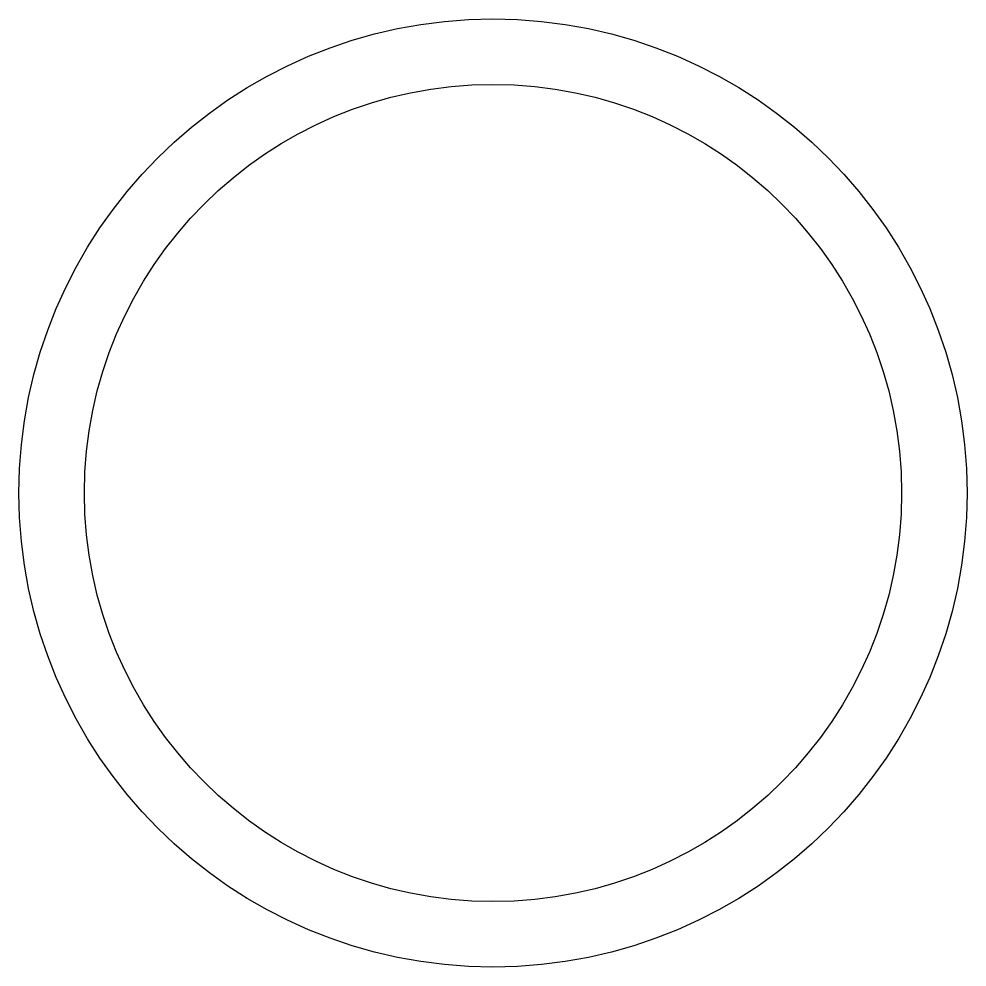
# Model space of a CAD drawing. Header units: inches. Extents: x 0 to 14.5, y 0 to 14.5.
import ezdxf

# ---------------------------------------------------------------- set-up
doc = ezdxf.new("R2010")
doc.units = ezdxf.units.IN
doc.header["$MEASUREMENT"] = 0
doc.layers.add('cover', color=1, linetype='Continuous')

msp = doc.modelspace()

# ---------------------------------------------------------------- linework, layer by layer
at = {"layer": 'cover'}
for radius in [7.24, 6.24]:
    msp.add_circle((7.24, 7.24), radius, dxfattribs=at)

doc.saveas('drawing.dxf')
